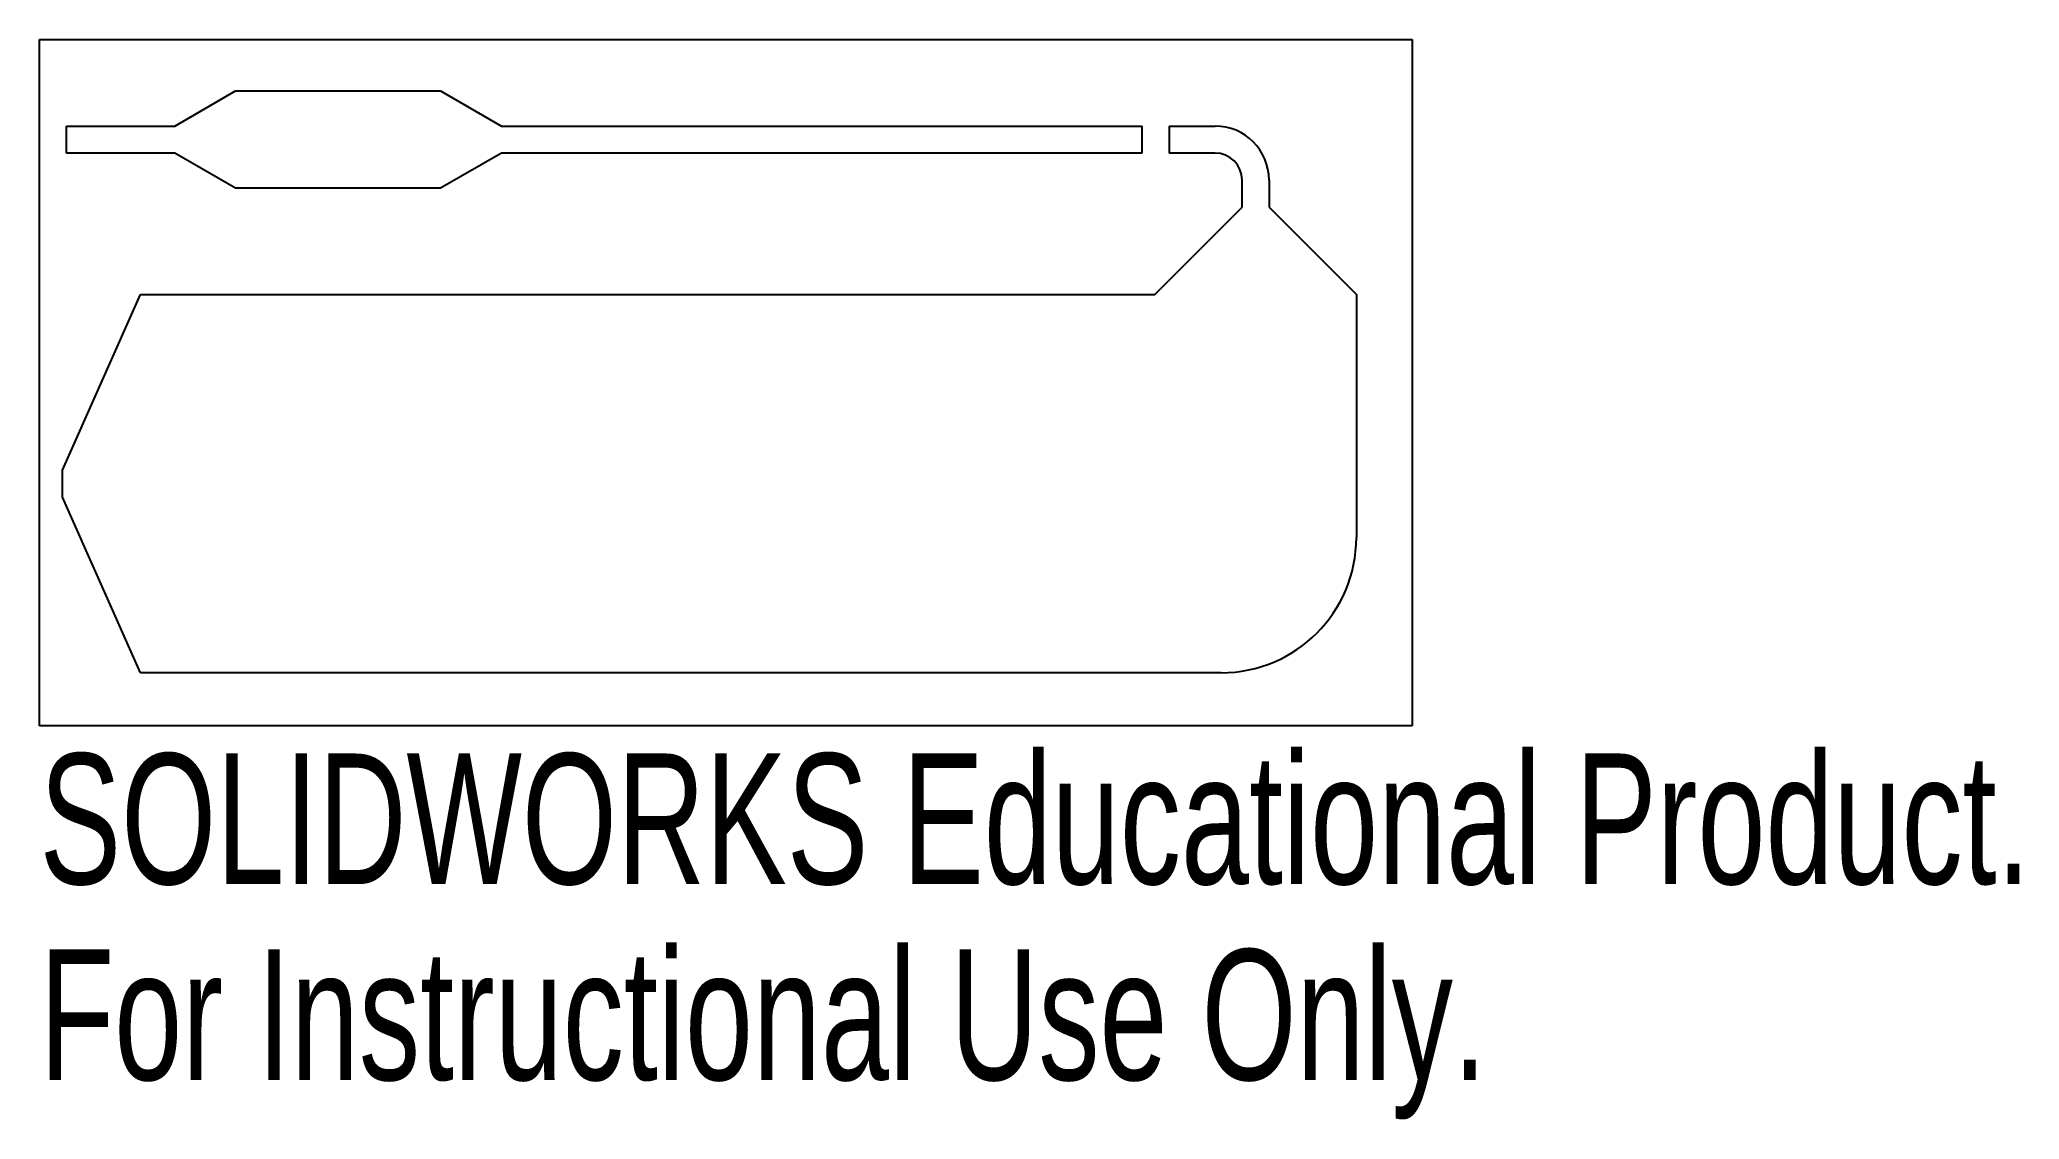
# Model space of a CAD drawing. Header units: millimetres. Extents: x 60.9 to 134.1, y -27.3 to 12.7.
import ezdxf

# ---------------------------------------------------------------- set-up
doc = ezdxf.new("R2010")
doc.units = ezdxf.units.MM
doc.styles.add('SLDTEXTSTYLE0', font='TXT', dxfattribs={"width": 0.7})

msp = doc.modelspace()

# ---------------------------------------------------------------- linework, layer by layer
at = {"color": 7, "linetype": 'Continuous', "lineweight": 25}
for p, q in [((60.867, 12.7), (111.667, 12.7)), ((60.867, -12.7), (60.867, 12.7)), ((111.667, 12.7), (111.667, -12.7)), ((65.867, 9.5), (68.117, 10.8)), ((68.117, 10.8), (75.707, 10.8)), ((75.707, 10.8), (77.957, 9.5)), ((61.867, 8.5), (61.867, 9.5)), ((61.867, 9.5), (65.867, 9.5)), ((77.957, 9.5), (101.667, 9.5)), ((101.667, 8.5), (101.667, 9.5)), ((102.667, 9.5), (102.667, 8.5)), ((102.667, 9.5), (104.367, 9.5)), ((65.867, 8.5), (61.867, 8.5)), ((68.117, 7.2), (65.867, 8.5)), ((77.957, 8.5), (75.707, 7.2)), ((101.667, 8.5), (77.957, 8.5)), ((104.367, 8.5), (102.667, 8.5)), ((105.367, 6.5), (105.367, 7.5)), ((106.367, 7.5), (106.367, 6.5)), ((75.707, 7.2), (68.117, 7.2)), ((102.137, 3.27), (105.367, 6.5)), ((106.367, 6.5), (109.597, 3.27)), ((61.72, -3.23), (64.597, 3.27)), ((64.597, 3.27), (102.137, 3.27)), ((109.597, 3.27), (109.597, -5.73)), ((61.72, -4.23), (61.72, -3.23)), ((64.597, -10.73), (61.72, -4.23)), ((104.597, -10.73), (64.597, -10.73)), ((111.667, -12.7), (60.867, -12.7))]:
    msp.add_line(p, q, dxfattribs=at)
for centre, radius, start, end in [((104.367, 7.5), 2, 0, 90), ((104.367, 7.5), 1, 0, 90), ((104.597, -5.73), 5, 270, 0)]:
    msp.add_arc(centre, radius, start, end, dxfattribs=at)

# ---------------------------------------------------------------- texts
at = {"color": 7, "linetype": 'Continuous', "char_height": 4.83362, "attachment_point": 1, "style": 'SLDTEXTSTYLE0'}
for s, insert in [('SOLIDWORKS Educational Product.', (60.867, -13.72)), ('For Instructional Use Only.', (60.867, -20.97))]:
    msp.add_mtext(s, dxfattribs=dict(at, insert=insert))

doc.saveas('drawing.dxf')
